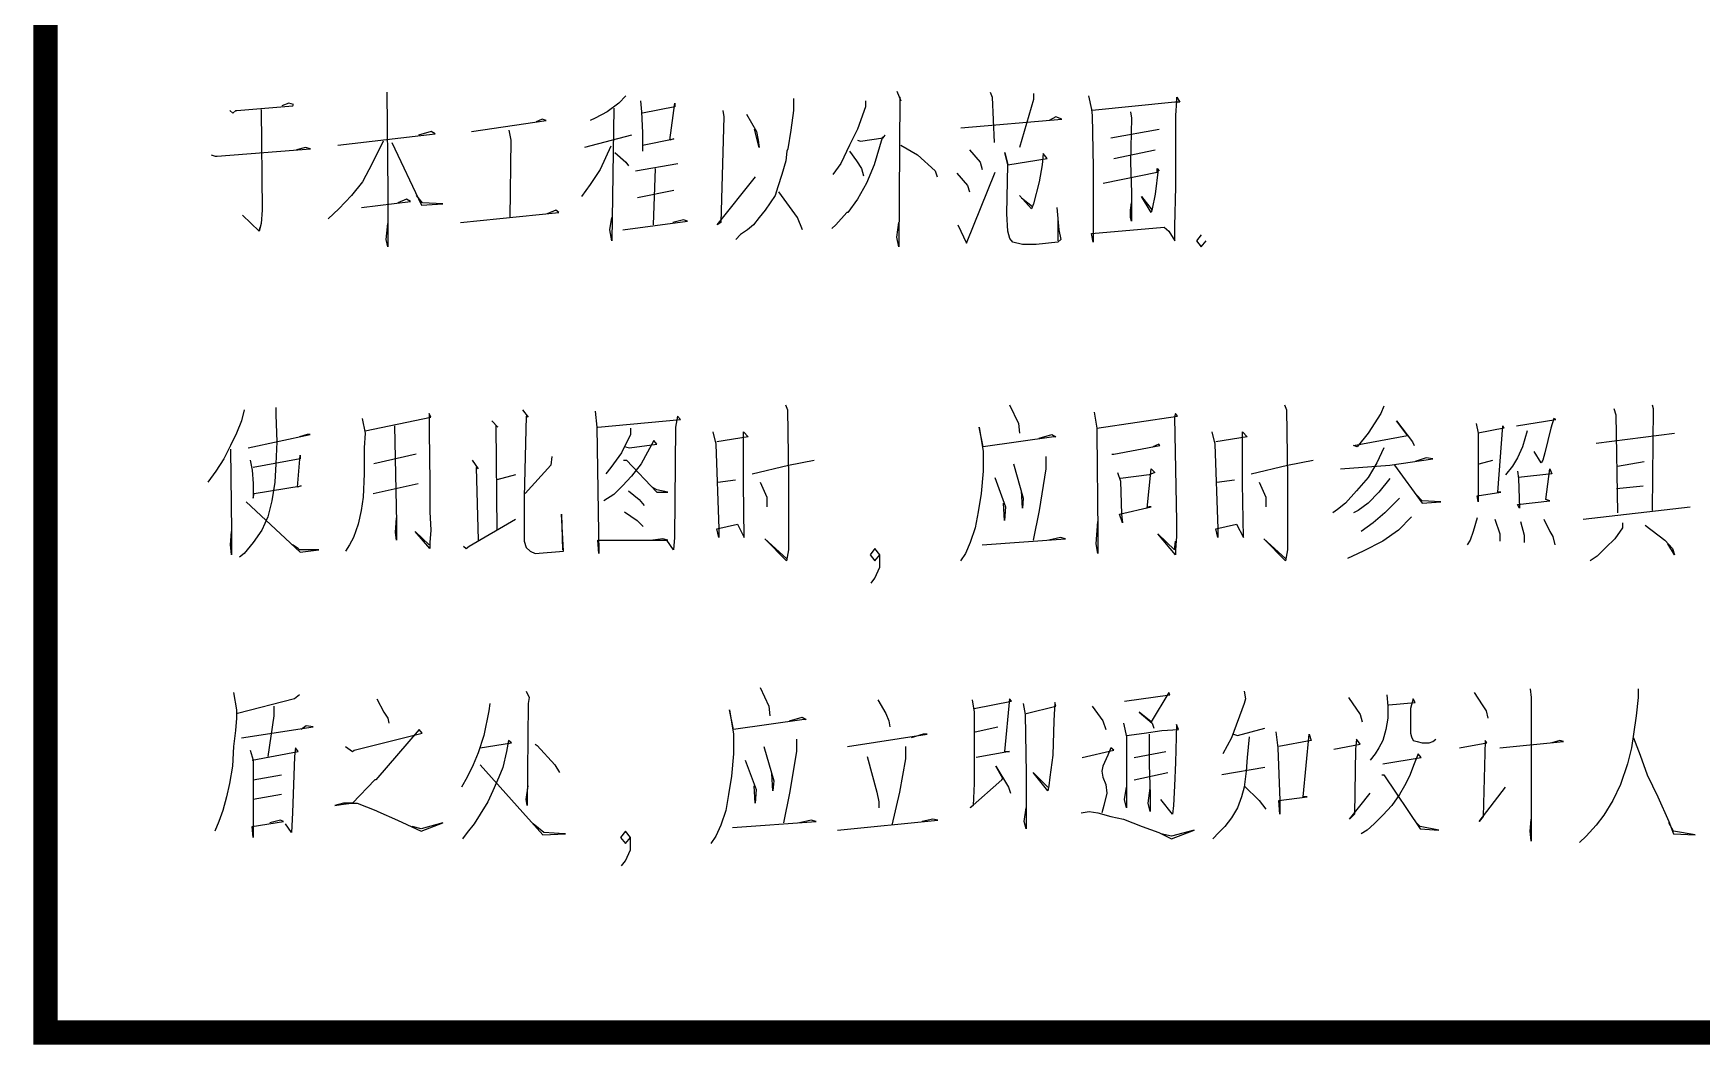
# Model space of a CAD drawing. Extents: x 12152 to 491505, y 111028 to 412681.
# Drawn here: x 353088 to 357196, y 196310 to 198799 of the extents above; entities that cross this region are included whole.
import ezdxf

# ---------------------------------------------------------------- set-up
doc = ezdxf.new("R2010")
doc.units = 0
doc.header["$LTSCALE"] = 1000
doc.header["$MEASUREMENT"] = 0
doc.layers.add('PUB_TITLE', color=4, linetype='Continuous')

msp = doc.modelspace()

# ---------------------------------------------------------------- linework, layer by layer
at = {"layer": 'PUB_TITLE'}
for p, q in [((355214, 198657.5), (355223.7, 198633.3)), ((353588.5, 198609.2), (353726.4, 198621.2)), ((353716.7, 198627.3), (353699.8, 198621.2)), ((353728.8, 198624.3), (353716.7, 198627.3)), ((353726.4, 198621.2), (353728.8, 198624.3)), ((353958.6, 198654.5), (353961, 198406.6)), ((354529.5, 198627.3), (354500.4, 198606.1)), ((354517.4, 198615.2), (354512.5, 198288.6)), ((354546.4, 198645.4), (354529.5, 198627.3)), ((354582.7, 198633.3), (354585.1, 198606.1)), ((354667.4, 198618.2), (354587.5, 198603.1)), ((354655.3, 198536.6), (354667.4, 198627.3)), ((354667.4, 198627.3), (354667.4, 198618.2)), ((354960, 198639.4), (354960, 198615.2)), ((354960, 198615.2), (354960, 198609.2)), ((355136.6, 198618.2), (355117.3, 198563.8)), ((355136.6, 198633.3), (355136.6, 198618.2)), ((355221.3, 198642.4), (355218.9, 198273.5)), ((355223.7, 198633.3), (355221.3, 198642.4)), ((355443.8, 198654.5), (355448.7, 198642.4)), ((355448.7, 198642.4), (355453.5, 198530.5)), ((355550.2, 198636.4), (355516.4, 198518.4)), ((355550.2, 198651.5), (355550.2, 198636.4)), ((355685.7, 198645.4), (355693, 198612.2)), ((355898.6, 198630.3), (355695.4, 198609.2)), ((355910.7, 198630.3), (355898.6, 198630.3)), ((355901, 198597.1), (355903.4, 198633.3)), ((355903.4, 198642.4), (355910.7, 198630.3)), ((355903.4, 198633.3), (355903.4, 198642.4)), ((353571.6, 198609.2), (353578.8, 198603.1)), ((353578.8, 198603.1), (353586.1, 198609.2)), ((353586.1, 198609.2), (353588.5, 198609.2)), ((353649, 198612.2), (353651.4, 198364.2)), ((354166.6, 198557.8), (354350.5, 198585)), ((354340.8, 198588), (354326.3, 198581.9)), ((354350.5, 198585), (354340.8, 198588)), ((354471.4, 198591), (354459.3, 198585)), ((354500.4, 198606.1), (354471.4, 198591)), ((354585.1, 198606.1), (354587.5, 198554.7)), ((354788.3, 198594), (354781, 198334)), ((354785.9, 198609.2), (354788.3, 198594)), ((354843.9, 198600.1), (354868.1, 198557.8)), ((354960, 198609.2), (354952.8, 198560.8)), ((355371.3, 198566.8), (355620.4, 198588)), ((355605.9, 198594), (355589, 198585)), ((355620.4, 198588), (355605.9, 198594)), ((355693, 198612.2), (355695.4, 198597.1)), ((355695.4, 198597.1), (355697.8, 198470.1)), ((355789.7, 198606.1), (355792.1, 198591)), ((355792.1, 198591), (355789.7, 198482.2)), ((355901, 198503.3), (355901, 198597.1)), ((353837.7, 198524.5), (354077.1, 198551.7)), ((353948.9, 198533.6), (353922.3, 198479.1)), ((354067.5, 198557.8), (354036, 198548.7)), ((354077.1, 198551.7), (354067.5, 198557.8)), ((354258.6, 198560.8), (354263.4, 198536.6)), ((354263.4, 198536.6), (354261, 198346.1)), ((354560.9, 198548.7), (354444.8, 198518.4)), ((354587.5, 198554.7), (354587.5, 198509.4)), ((354587.5, 198524.5), (354664.9, 198539.6)), ((354664.9, 198539.6), (354655.3, 198536.6)), ((354875.4, 198518.4), (354863.3, 198563.8)), ((354868.1, 198557.8), (354873, 198536.6)), ((354873, 198536.6), (354875.4, 198518.4)), ((354952.8, 198560.8), (354945.5, 198515.4)), ((355117.3, 198563.8), (355097.9, 198524.5)), ((355117.3, 198536.6), (355124.5, 198533.6)), ((355124.5, 198533.6), (355180.2, 198542.6)), ((355177.7, 198542.6), (355158.4, 198476.1)), ((355185, 198548.7), (355177.7, 198542.6)), ((355180.2, 198542.6), (355185, 198548.7)), ((355741.3, 198542.6), (355859.9, 198563.8)), ((353525.6, 198500.3), (353535.3, 198497.3)), ((353535.3, 198497.3), (353540.1, 198497.3)), ((353540.1, 198497.3), (353769.9, 198515.4)), ((353757.8, 198518.4), (353736.1, 198512.4)), ((353769.9, 198515.4), (353757.8, 198518.4)), ((353970.7, 198530.5), (354043.3, 198376.3)), ((354510.1, 198521.5), (354483.5, 198464)), ((354519.8, 198506.3), (354546.4, 198482.2)), ((354943.1, 198509.4), (354940.7, 198485.2)), ((354945.5, 198515.4), (354943.1, 198509.4)), ((355097.9, 198524.5), (355076.1, 198479.1)), ((355097.9, 198509.4), (355114.8, 198485.2)), ((355223.7, 198524.5), (355264.8, 198500.3)), ((355264.8, 198500.3), (355308.4, 198461)), ((355393, 198512.4), (355419.6, 198482.2)), ((355480.1, 198506.3), (355487.4, 198476.1)), ((355487.4, 198476.1), (355480.1, 198506.3)), ((355574.4, 198503.3), (355572, 198476.1)), ((355584.1, 198491.2), (355574.4, 198503.3)), ((355748.6, 198491.2), (355850.2, 198512.4)), ((355901, 198421.7), (355901, 198503.3)), ((353922.3, 198479.1), (353898.1, 198433.8)), ((354483.5, 198464), (354459.3, 198427.7)), ((354546.4, 198482.2), (354553.7, 198473.1)), ((354570.6, 198461), (354674.6, 198479.1)), ((354619, 198467), (354614.1, 198328)), ((354931, 198451.9), (354921.3, 198421.7)), ((354940.7, 198485.2), (354931, 198451.9)), ((355076.1, 198479.1), (355056.8, 198451.9)), ((355114.8, 198485.2), (355126.9, 198467)), ((355126.9, 198467), (355131.8, 198448.9)), ((355158.4, 198476.1), (355139, 198430.8)), ((355308.4, 198461), (355313.2, 198445.9)), ((355361.6, 198454.9), (355388.2, 198424.7)), ((355385.8, 198282.6), (355455.9, 198458)), ((355419.6, 198482.2), (355424.5, 198464)), ((355484.9, 198355.2), (355487.4, 198476.1)), ((355487.4, 198476.1), (355584.1, 198491.2)), ((355572, 198476.1), (355564.8, 198433.8)), ((355697.8, 198470.1), (355697.8, 198376.3)), ((355722, 198430.8), (355855, 198458)), ((355789.7, 198482.2), (355792.1, 198406.6)), ((355857.4, 198464), (355850.2, 198403.5)), ((355855, 198467), (355859.9, 198461)), ((355855, 198458), (355855, 198467)), ((355859.9, 198461), (355857.4, 198464)), ((353898.1, 198433.8), (353871.5, 198400.5)), ((354459.3, 198427.7), (354437.6, 198397.5)), ((354664.9, 198412.6), (354575.4, 198394.5)), ((354771.4, 198328), (354865.7, 198445.9)), ((354921.3, 198421.7), (354914.1, 198400.5)), ((354969.7, 198346.1), (354923.8, 198409.6)), ((355139, 198430.8), (355117.3, 198391.5)), ((355388.2, 198424.7), (355393, 198409.6)), ((355564.8, 198433.8), (355550.2, 198379.4)), ((355898.6, 198324.9), (355901, 198421.7)), ((353871.5, 198400.5), (353840.1, 198367.3)), ((353895.7, 198370.3), (354016.7, 198385.4)), ((353961, 198406.6), (353961, 198273.5)), ((354007, 198391.5), (353985.2, 198382.4)), ((354016.7, 198385.4), (354007, 198391.5)), ((354045.7, 198382.4), (354031.2, 198400.5)), ((354043.3, 198376.3), (354096.5, 198379.4)), ((354096.5, 198379.4), (354045.7, 198382.4)), ((354902, 198382.4), (354889.9, 198364.2)), ((354914.1, 198400.5), (354902, 198382.4)), ((355117.3, 198391.5), (355093.1, 198358.2)), ((355545.4, 198367.3), (355516.4, 198400.5)), ((355521.2, 198394.5), (355547.8, 198373.3)), ((355550.2, 198379.4), (355545.4, 198367.3)), ((355608.3, 198370.3), (355613.1, 198315.9)), ((355697.8, 198376.3), (355697.8, 198285.6)), ((355789.7, 198364.2), (355792.1, 198382.4)), ((355792.1, 198406.6), (355792.1, 198337)), ((355816.3, 198397.5), (355842.9, 198364.2)), ((355840.5, 198358.2), (355816.3, 198397.5)), ((355850.2, 198403.5), (355842.9, 198367.3)), ((353603, 198352.1), (353644.2, 198312.8)), ((353644.2, 198312.8), (353603, 198352.1)), ((353649, 198331), (353644.2, 198312.8)), ((353651.4, 198364.2), (353649, 198331)), ((353840.1, 198367.3), (353813.5, 198343.1)), ((353956.2, 198291.7), (353961, 198331)), ((354140, 198334), (354381.9, 198358.2)), ((354374.7, 198364.2), (354352.9, 198355.2)), ((354381.9, 198358.2), (354374.7, 198364.2)), ((354507.7, 198315.9), (354512.5, 198346.1)), ((354539.1, 198315.9), (354698.8, 198337)), ((354689.1, 198340), (354662.5, 198334)), ((354698.8, 198337), (354689.1, 198340)), ((354781, 198334), (354771.4, 198328)), ((354860.9, 198328), (354846.3, 198315.9)), ((354875.4, 198346.1), (354860.9, 198328)), ((354889.9, 198364.2), (354875.4, 198346.1)), ((354981.8, 198315.9), (354969.7, 198346.1)), ((355064.1, 198328), (355054.4, 198318.9)), ((355090.7, 198358.2), (355064.1, 198328)), ((355093.1, 198358.2), (355090.7, 198358.2)), ((355214, 198297.7), (355218.9, 198334)), ((355364, 198328), (355385.8, 198282.6)), ((355487.4, 198312.8), (355484.9, 198355.2)), ((355610.7, 198340), (355610.7, 198288.6)), ((355789.7, 198346.1), (355789.7, 198364.2)), ((355792.1, 198337), (355789.7, 198346.1)), ((355842.9, 198367.3), (355840.5, 198358.2)), ((353644.2, 198312.8), (353646.6, 198321.9)), ((353961, 198273.5), (353956.2, 198291.7)), ((354512.5, 198288.6), (354507.7, 198315.9)), ((354829.4, 198303.8), (354817.3, 198291.7)), ((354846.3, 198315.9), (354829.4, 198303.8)), ((355218.9, 198273.5), (355214, 198297.7)), ((355492.2, 198294.7), (355487.4, 198312.8)), ((355499.5, 198285.6), (355492.2, 198294.7)), ((355618, 198291.7), (355610.7, 198285.6)), ((355613.1, 198315.9), (355618, 198291.7)), ((355693, 198306.8), (355872, 198321.9)), ((355697.8, 198285.6), (355693, 198306.8)), ((355872, 198321.9), (355884.1, 198312.8)), ((355884.1, 198312.8), (355898.6, 198288.6)), ((355898.6, 198288.6), (355898.6, 198324.9)), ((355963.6, 198303.1), (355951.8, 198288.3)), ((355951.8, 198288.3), (355963.6, 198273.5)), ((355963.6, 198273.5), (355975.4, 198288.3)), ((355523.6, 198279.6), (355499.5, 198285.6)), ((355557.5, 198279.6), (355523.6, 198279.6)), ((355610.7, 198285.6), (355557.5, 198279.6)), ((353684.7, 197878.5), (353684.7, 197860.4)), ((354940.1, 197884.5), (354945, 197872.5)), ((355491.6, 197884.5), (355513.4, 197839.2)), ((356168.9, 197884.5), (356173.8, 197872.5)), ((356413.2, 197881.5), (356406, 197863.4)), ((356979.3, 197875.5), (356984.1, 197860.4)), ((357073.6, 197884.5), (357076, 197875.5)), ((357076, 197875.5), (357073.6, 197624.5)), ((353600.1, 197845.2), (353588, 197815)), ((353607.3, 197872.5), (353600.1, 197845.2)), ((353684.7, 197860.4), (353687.1, 197793.8)), ((353897.6, 197851.3), (353904.8, 197815)), ((353904.8, 197821.1), (354066.9, 197854.3)), ((354062.1, 197863.4), (354062.1, 197818)), ((354066.9, 197854.3), (354062.1, 197863.4)), ((354216.9, 197845.2), (354231.4, 197830.1)), ((354291.9, 197872.5), (354306.4, 197854.3)), ((354301.5, 197857.3), (354296.7, 197657.8)), ((354306.4, 197854.3), (354301.5, 197857.3)), ((354470.9, 197869.4), (354475.7, 197830.1)), ((354478.1, 197830.1), (354681.3, 197848.3)), ((354674, 197857.3), (354669.2, 197830.1)), ((354681.3, 197848.3), (354674, 197857.3)), ((354945, 197872.5), (354947.4, 197706.2)), ((355513.4, 197839.2), (355515.8, 197815)), ((355699.7, 197866.4), (355706.9, 197827.1)), ((355706.9, 197827.1), (355905.3, 197857.3)), ((355900.4, 197863.4), (355898, 197854.3)), ((355898, 197854.3), (355902.8, 197597.3)), ((355905.3, 197857.3), (355900.4, 197863.4)), ((356173.8, 197872.5), (356176.2, 197706.2)), ((356406, 197863.4), (356374.5, 197815)), ((356444.7, 197845.2), (356483.4, 197793.8)), ((356471.3, 197809), (356444.7, 197845.2)), ((356640.6, 197839.2), (356645.4, 197815)), ((356739.8, 197833.1), (356836.5, 197848.3)), ((356831.7, 197851.3), (356824.4, 197827.1)), ((356836.5, 197848.3), (356831.7, 197851.3)), ((356984.1, 197860.4), (356988.9, 197618.5)), ((353588, 197815), (353573.4, 197784.8)), ((353617, 197778.7), (353769.4, 197812)), ((353687.1, 197793.8), (353684.7, 197739.4)), ((353762.1, 197812), (353742.8, 197805.9)), ((353769.4, 197812), (353762.1, 197812)), ((353904.8, 197815), (353902.4, 197778.7)), ((353977.4, 197833.1), (353982.2, 197594.3)), ((354062.1, 197818), (354064.5, 197694.1)), ((354226.5, 197833.1), (354229, 197576.1)), ((354231.4, 197830.1), (354226.5, 197833.1)), ((354475.7, 197830.1), (354480.5, 197518.7)), ((354557.9, 197812), (354536.2, 197766.6)), ((354557.9, 197827.1), (354557.9, 197812)), ((354616, 197796.9), (354584.5, 197739.4)), ((354623.2, 197787.8), (354616, 197796.9)), ((354669.2, 197830.1), (354666.8, 197558)), ((354761.1, 197818), (354768.4, 197787.8)), ((354848.2, 197805.9), (354770.8, 197793.8)), ((354836.1, 197818), (354848.2, 197805.9)), ((354836.1, 197691), (354836.1, 197818)), ((355416.6, 197830.1), (355426.3, 197769.6)), ((355426.3, 197781.7), (355416.6, 197830.1)), ((355600.5, 197805.9), (355426.3, 197781.7)), ((355564.2, 197802.9), (355595.6, 197812)), ((355595.6, 197812), (355605.3, 197805.9)), ((355605.3, 197805.9), (355600.5, 197805.9)), ((355706.9, 197827.1), (355706.9, 197815)), ((355706.9, 197815), (355709.3, 197570.1)), ((355989.9, 197818), (355997.2, 197787.8)), ((356077, 197805.9), (355999.6, 197793.8)), ((356064.9, 197818), (356077, 197805.9)), ((356064.9, 197691), (356064.9, 197818)), ((356338.2, 197784.8), (356471.3, 197809)), ((356374.5, 197815), (356347.9, 197781.7)), ((356483.4, 197793.8), (356488.2, 197784.8)), ((356708.3, 197827.1), (356645.4, 197815)), ((356645.4, 197815), (356645.4, 197727.3)), ((356693.8, 197669.9), (356705.9, 197833.1)), ((356705.9, 197833.1), (356708.3, 197827.1)), ((356766.4, 197821.1), (356754.3, 197781.7)), ((356824.4, 197827.1), (356809.9, 197766.6)), ((356935.7, 197790.8), (357129.2, 197815)), ((353573.4, 197784.8), (353556.5, 197751.5)), ((353573.4, 197775.7), (353575.9, 197573.1)), ((353737.9, 197682), (353745.2, 197760.6)), ((353745.2, 197760.6), (353745.2, 197751.5)), ((353902.4, 197778.7), (353902.4, 197715.2)), ((354030.6, 197763.6), (353926.6, 197739.4)), ((354364.4, 197757.6), (354362, 197736.4)), ((354536.2, 197766.6), (354509.6, 197730.3)), ((354545.8, 197781.7), (354555.5, 197778.7)), ((354555.5, 197778.7), (354623.2, 197787.8)), ((354768.4, 197787.8), (354775.6, 197579.2)), ((355426.3, 197769.6), (355426.3, 197721.3)), ((355581.1, 197757.6), (355581.1, 197727.3)), ((355743.2, 197763.6), (355748, 197763.6)), ((355748, 197763.6), (355861.7, 197784.8)), ((355859.3, 197787.8), (355844.8, 197781.7)), ((355861.7, 197784.8), (355859.3, 197787.8)), ((355997.2, 197787.8), (356004.4, 197579.2)), ((356347.9, 197781.7), (356338.2, 197784.8)), ((356413.2, 197778.7), (356396.3, 197742.4)), ((356517.2, 197754.5), (356490.6, 197745.5)), ((356534.2, 197751.5), (356517.2, 197754.5)), ((356742.2, 197754.5), (356730.1, 197733.4)), ((356754.3, 197781.7), (356742.2, 197754.5)), ((356800.3, 197742.4), (356783.3, 197769.6)), ((356809.9, 197766.6), (356805.1, 197748.5)), ((353537.2, 197721.3), (353517.8, 197694.1)), ((353556.5, 197751.5), (353537.2, 197721.3)), ((353621.8, 197748.5), (353626.7, 197724.3)), ((353626.7, 197724.3), (353629.1, 197691)), ((353745.2, 197751.5), (353629.1, 197730.3)), ((353684.7, 197739.4), (353682.3, 197694.1)), ((353902.4, 197715.2), (353900, 197657.8)), ((354168.5, 197748.5), (354183, 197727.3)), ((354178.2, 197730.3), (354183, 197551.9)), ((354183, 197727.3), (354178.2, 197730.3)), ((354274.9, 197712.2), (354229, 197700.1)), ((354362, 197736.4), (354299.1, 197666.8)), ((354509.6, 197730.3), (354497.5, 197715.2)), ((354541, 197748.5), (354548.3, 197748.5)), ((354548.3, 197748.5), (354623.2, 197669.9)), ((354584.5, 197739.4), (354560.4, 197709.2)), ((354857.9, 197715.2), (354947.4, 197736.4)), ((354947.4, 197736.4), (355010.3, 197748.5)), ((355426.3, 197721.3), (355421.5, 197666.8)), ((355501.3, 197739.4), (355525.5, 197654.8)), ((355581.1, 197727.3), (355564.2, 197624.5)), ((355757.7, 197718.2), (355765, 197697.1)), ((355835.1, 197712.2), (355765, 197703.1)), ((355830.3, 197630.6), (355840, 197727.3)), ((355849.6, 197718.2), (355835.1, 197712.2)), ((355840, 197727.3), (355849.6, 197718.2)), ((356086.7, 197715.2), (356176.2, 197736.4)), ((356176.2, 197736.4), (356239.1, 197748.5)), ((356306.8, 197727.3), (356427.7, 197736.4)), ((356396.3, 197742.4), (356374.5, 197706.2)), ((356427.7, 197736.4), (356534.2, 197751.5)), ((356439.8, 197736.4), (356507.6, 197642.7)), ((356645.4, 197727.3), (356645.4, 197645.7)), ((356647.9, 197739.4), (356681.7, 197748.5)), ((356730.1, 197733.4), (356713.2, 197712.2)), ((356742.2, 197721.3), (356744.6, 197703.1)), ((356826.9, 197715.2), (356744.6, 197706.2)), ((356805.1, 197748.5), (356800.3, 197742.4)), ((356812.3, 197651.7), (356822, 197727.3)), ((356822, 197727.3), (356826.9, 197715.2)), ((356988.9, 197733.4), (357054.2, 197745.5)), ((353629.1, 197691), (353629.1, 197654.8)), ((353631.5, 197666.8), (353747.6, 197685)), ((353682.3, 197694.1), (353675, 197648.7)), ((353747.6, 197685), (353737.9, 197682)), ((353924.2, 197666.8), (354035.5, 197691)), ((354064.5, 197694.1), (354064.5, 197630.6)), ((354538.6, 197685), (354516.8, 197663.8)), ((354560.4, 197709.2), (354538.6, 197685)), ((354553.1, 197672.9), (354579.7, 197651.7)), ((354623.2, 197675.9), (354611.2, 197682)), ((354649.9, 197669.9), (354623.2, 197675.9)), ((354623.2, 197669.9), (354649.9, 197669.9)), ((354773.2, 197694.1), (354816.8, 197700.1)), ((354838.5, 197558), (354836.1, 197691)), ((354877.2, 197694.1), (354894.2, 197657.8)), ((354947.4, 197706.2), (354947.4, 197603.3)), ((355455.3, 197706.2), (355482, 197633.6)), ((355523.1, 197630.6), (355520.7, 197672.9)), ((355765, 197697.1), (355767.4, 197615.4)), ((356002, 197694.1), (356045.6, 197700.1)), ((356067.3, 197558), (356064.9, 197691)), ((356106, 197694.1), (356123, 197657.8)), ((356176.2, 197706.2), (356176.2, 197603.3)), ((356345.5, 197672.9), (356318.9, 197642.7)), ((356374.5, 197706.2), (356345.5, 197672.9)), ((356401.1, 197669.9), (356374.5, 197642.7)), ((356427.7, 197703.1), (356401.1, 197669.9)), ((356643, 197660.8), (356701.1, 197669.9)), ((356701.1, 197669.9), (356693.8, 197669.9)), ((356744.6, 197703.1), (356747, 197630.6)), ((356986.5, 197678.9), (357051.8, 197685)), ((353612.1, 197645.7), (353745.2, 197521.7)), ((353629.1, 197654.8), (353631.5, 197666.8)), ((353675, 197648.7), (353665.4, 197609.4)), ((353900, 197657.8), (353895.2, 197624.5)), ((354064.5, 197630.6), (354064.5, 197621.5)), ((354296.7, 197657.8), (354296.7, 197573.1)), ((354516.8, 197663.8), (354492.6, 197648.7)), ((354579.7, 197651.7), (354591.8, 197636.6)), ((354894.2, 197657.8), (354894.2, 197633.6)), ((355421.5, 197666.8), (355414.2, 197621.5)), ((355479.5, 197600.3), (355477.1, 197642.7)), ((355482, 197633.6), (355479.5, 197600.3)), ((355525.5, 197654.8), (355523.1, 197630.6)), ((355762.5, 197615.4), (355840, 197633.6)), ((355835.1, 197633.6), (355830.3, 197630.6)), ((355840, 197633.6), (355835.1, 197633.6)), ((356123, 197657.8), (356123, 197633.6)), ((356318.9, 197642.7), (356299.5, 197627.5)), ((356374.5, 197642.7), (356350.3, 197624.5)), ((356451.9, 197654.8), (356415.6, 197618.5)), ((356507.6, 197648.7), (356493.1, 197663.8)), ((356553.5, 197645.7), (356507.6, 197648.7)), ((356507.6, 197642.7), (356553.5, 197645.7)), ((356645.4, 197645.7), (356643, 197660.8)), ((356742.2, 197639.6), (356822, 197648.7)), ((356747, 197630.6), (356742.2, 197639.6)), ((356822, 197648.7), (356812.3, 197651.7)), ((356904.3, 197603.3), (357167.9, 197633.6)), ((353665.4, 197609.4), (353650.8, 197576.1)), ((353887.9, 197591.3), (353875.8, 197558)), ((353895.2, 197624.5), (353887.9, 197591.3)), ((353979.8, 197570.1), (353982.2, 197606.4)), ((353982.2, 197594.3), (353982.2, 197551.9)), ((354064.5, 197621.5), (354066.9, 197576.1)), ((354161.2, 197536.8), (354274.9, 197603.3)), ((354388.6, 197615.4), (354391, 197527.8)), ((354393.4, 197524.7), (354388.6, 197615.4)), ((354543.4, 197621.5), (354574.9, 197600.3)), ((354574.9, 197600.3), (354589.4, 197585.2)), ((354770.8, 197579.2), (354821.6, 197591.3)), ((354821.6, 197591.3), (354838.5, 197558)), ((354947.4, 197603.3), (354947.4, 197527.8)), ((355414.2, 197621.5), (355407, 197582.2)), ((355564.2, 197624.5), (355549.7, 197551.9)), ((355704.5, 197542.9), (355709.3, 197597.3)), ((355769.8, 197594.3), (355762.5, 197615.4)), ((355767.4, 197615.4), (355769.8, 197594.3)), ((355902.8, 197597.3), (355902.8, 197588.2)), ((355902.8, 197588.2), (355902.8, 197561)), ((355999.6, 197579.2), (356050.4, 197591.3)), ((356050.4, 197591.3), (356067.3, 197558)), ((356176.2, 197603.3), (356176.2, 197527.8)), ((356299.5, 197627.5), (356287.4, 197618.5)), ((356350.3, 197624.5), (356338.2, 197618.5)), ((356386.6, 197594.3), (356357.6, 197573.1)), ((356415.6, 197618.5), (356386.6, 197594.3)), ((356481, 197609.4), (356449.5, 197576.1)), ((356643, 197606.4), (356633.3, 197573.1)), ((356686.6, 197603.3), (356698.7, 197567.1)), ((356749.5, 197597.3), (356759.1, 197564)), ((356807.5, 197603.3), (356822, 197573.1)), ((357001, 197594.3), (357001, 197582.2)), ((357056.7, 197588.2), (357105, 197551.9)), ((353573.4, 197539.9), (353575.9, 197573.1)), ((353575.9, 197573.1), (353575.9, 197515.7)), ((353650.8, 197576.1), (353629.1, 197545.9)), ((353875.8, 197558), (353866.1, 197539.9)), ((353982.2, 197551.9), (353979.8, 197570.1)), ((354028.2, 197573.1), (354062.1, 197539.9)), ((354064.5, 197530.8), (354028.2, 197573.1)), ((354066.9, 197576.1), (354064.5, 197545.9)), ((354296.7, 197573.1), (354296.7, 197548.9)), ((354296.7, 197548.9), (354301.5, 197533.8)), ((354478.1, 197551.9), (354649.9, 197551.9)), ((354480.5, 197518.7), (354478.1, 197551.9)), ((354637.8, 197555), (354613.6, 197551.9)), ((354649.9, 197551.9), (354637.8, 197555)), ((354664.4, 197527.8), (354647.4, 197551.9)), ((354666.8, 197558), (354664.4, 197527.8)), ((354775.6, 197558), (354770.8, 197579.2)), ((354775.6, 197579.2), (354775.6, 197558)), ((354889.3, 197555), (354942.5, 197506.6)), ((354942.5, 197500.5), (354889.3, 197555)), ((355407, 197582.2), (355394.9, 197545.9)), ((355423.9, 197539.9), (355629.5, 197555)), ((355617.4, 197558), (355588.4, 197551.9)), ((355629.5, 197555), (355617.4, 197558)), ((355709.3, 197570.1), (355709.3, 197518.7)), ((355856.9, 197567.1), (355898, 197527.8)), ((355900.4, 197515.7), (355856.9, 197567.1)), ((355898, 197527.8), (355900.4, 197548.9)), ((355902.8, 197561), (355900.4, 197527.8)), ((356004.4, 197558), (355999.6, 197579.2)), ((356004.4, 197579.2), (356004.4, 197558)), ((356118.1, 197555), (356171.3, 197506.6)), ((356171.3, 197500.5), (356118.1, 197555)), ((356410.8, 197548.9), (356362.4, 197524.7)), ((356449.5, 197576.1), (356410.8, 197548.9)), ((356626.1, 197551.9), (356618.8, 197539.9)), ((356633.3, 197573.1), (356626.1, 197551.9)), ((356698.7, 197567.1), (356698.7, 197548.9)), ((356759.1, 197564), (356759.1, 197545.9)), ((356822, 197573.1), (356829.3, 197561)), ((356829.3, 197561), (356834.1, 197539.9)), ((356981.7, 197555), (356959.9, 197533.8)), ((357001, 197582.2), (356981.7, 197555)), ((357105, 197551.9), (357124.4, 197530.8)), ((353575.9, 197515.7), (353573.4, 197539.9)), ((353607.3, 197518.7), (353595.2, 197509.6)), ((353629.1, 197545.9), (353607.3, 197518.7)), ((353740.3, 197530.8), (353725.8, 197539.9)), ((353742.8, 197527.8), (353740.3, 197530.8)), ((353791.1, 197527.8), (353742.8, 197527.8)), ((353745.2, 197521.7), (353791.1, 197527.8)), ((353866.1, 197539.9), (353856.5, 197524.7)), ((354064.5, 197545.9), (354064.5, 197530.8)), ((354146.7, 197536.8), (354154, 197530.8)), ((354154, 197530.8), (354161.2, 197536.8)), ((354301.5, 197533.8), (354311.2, 197524.7)), ((354311.2, 197524.7), (354323.3, 197518.7)), ((354323.3, 197518.7), (354393.4, 197524.7)), ((354947.4, 197527.8), (354942.5, 197500.5)), ((355160.2, 197530.8), (355148.1, 197515.7)), ((355148.1, 197515.7), (355160.2, 197500.5)), ((355172.3, 197515.7), (355160.2, 197530.8)), ((355160.2, 197500.5), (355172.3, 197515.7)), ((355172.3, 197485.4), (355172.3, 197515.7)), ((355382.8, 197518.7), (355370.7, 197500.5)), ((355394.9, 197545.9), (355382.8, 197518.7)), ((355709.3, 197518.7), (355704.5, 197542.9)), ((355900.4, 197527.8), (355900.4, 197515.7)), ((356176.2, 197527.8), (356171.3, 197500.5)), ((356335.8, 197512.6), (356323.7, 197506.6)), ((356362.4, 197524.7), (356335.8, 197512.6)), ((356938.1, 197512.6), (356921.2, 197500.5)), ((356959.9, 197533.8), (356938.1, 197512.6)), ((357129.2, 197515.7), (357112.3, 197542.9)), ((357124.4, 197530.8), (357129.2, 197515.7)), ((355160.2, 197458.2), (355172.3, 197485.4)), ((355150.6, 197446.1), (355160.2, 197458.2)), ((354301.5, 197179.5), (354308.8, 197164.4)), ((354877.2, 197188.5), (354899, 197143.2)), ((356069.7, 197179.5), (356072.2, 197161.3)), ((356773.6, 197185.5), (356776.1, 197164.4)), ((357039.7, 197185.5), (357039.7, 197164.4)), ((353580.7, 197176.5), (353588, 197134.1)), ((353730.7, 197161.3), (353590.4, 197125.1)), ((353679.9, 197143.2), (353679.9, 197119)), ((353742.8, 197170.4), (353730.7, 197161.3)), ((353933.9, 197161.3), (353950.8, 197128.1)), ((354212, 197149.2), (354209.6, 197131.1)), ((354306.4, 197149.2), (354304, 196898.3)), ((354308.8, 197164.4), (354306.4, 197149.2)), ((354899, 197143.2), (354901.4, 197119)), ((355167.5, 197158.3), (355186.8, 197125.1)), ((355399.7, 197158.3), (355404.5, 197128.1)), ((355404.5, 197137.1), (355496.5, 197155.3)), ((355491.6, 197161.3), (355479.5, 197031.3)), ((355496.5, 197155.3), (355491.6, 197161.3)), ((355525.5, 197149.2), (355530.3, 197122)), ((355532.8, 197125.1), (355605.3, 197143.2)), ((355602.9, 197152.3), (355600.5, 197106.9)), ((355605.3, 197143.2), (355602.9, 197152.3)), ((355694.8, 197143.2), (355721.4, 197106.9)), ((355774.6, 197155.3), (355885.9, 197170.4)), ((355883.5, 197176.5), (355840, 197103.9)), ((355885.9, 197170.4), (355883.5, 197176.5)), ((356069.7, 197149.2), (356038.3, 197064.6)), ((356072.2, 197161.3), (356069.7, 197149.2)), ((356326.1, 197164.4), (356355.2, 197122)), ((356420.5, 197170.4), (356422.9, 197143.2)), ((356422.9, 197143.2), (356422.9, 197113)), ((356425.3, 197146.2), (356490.6, 197152.3)), ((356485.8, 197161.3), (356478.5, 197137.1)), ((356478.5, 197137.1), (356478.5, 197116)), ((356490.6, 197152.3), (356485.8, 197161.3)), ((356635.8, 197176.5), (356655.1, 197146.2)), ((356655.1, 197146.2), (356664.8, 197131.1)), ((356776.1, 197164.4), (356776.1, 196810.6)), ((357039.7, 197164.4), (357034.9, 197119)), ((353588, 197113), (353585.5, 197082.7)), ((353588, 197134.1), (353588, 197113)), ((353679.9, 197119), (353665.4, 197019.2)), ((353759.7, 197094.8), (353747.6, 197085.7)), ((353776.6, 197091.8), (353759.7, 197094.8)), ((353950.8, 197128.1), (353960.5, 197113)), ((353960.5, 197113), (353962.9, 197100.9)), ((354209.6, 197131.1), (354197.5, 197070.6)), ((354802.2, 197134.1), (354811.9, 197073.6)), ((354811.9, 197085.7), (354802.2, 197134.1)), ((354986.1, 197109.9), (354811.9, 197085.7)), ((354949.8, 197106.9), (354981.2, 197116)), ((354981.2, 197116), (354990.9, 197109.9)), ((354990.9, 197109.9), (354986.1, 197109.9)), ((355186.8, 197125.1), (355194.1, 197106.9)), ((355194.1, 197106.9), (355196.5, 197091.8)), ((355404.5, 197128.1), (355404.5, 197037.4)), ((355530.3, 197122), (355532.8, 196976.9)), ((355600.5, 197106.9), (355598.1, 197022.2)), ((355721.4, 197106.9), (355728.7, 197085.7)), ((355772.2, 197100.9), (355779.5, 197067.6)), ((355810.9, 197128.1), (355842.4, 197100.9)), ((355840, 197103.9), (355810.9, 197128.1)), ((355842.4, 197100.9), (355847.2, 197088.8)), ((355902.8, 197097.8), (355900.4, 197004.1)), ((355907.7, 197085.7), (355902.8, 197097.8)), ((356355.2, 197122), (356360, 197103.9)), ((356422.9, 197113), (356418.1, 197085.7)), ((356478.5, 197116), (356478.5, 197097.8)), ((356478.5, 197097.8), (356478.5, 197076.7)), ((356664.8, 197131.1), (356669.6, 197113)), ((357034.9, 197119), (357027.6, 197073.6)), ((353585.5, 197082.7), (353580.7, 197043.4)), ((353600.1, 197064.6), (353776.6, 197091.8)), ((353878.2, 197034.3), (354045.1, 197076.7)), ((354037.9, 197085.7), (353931.4, 196961.8)), ((354045.1, 197076.7), (354037.9, 197085.7)), ((354197.5, 197070.6), (354183, 197028.3)), ((354258, 197058.5), (354253.2, 197031.3)), ((354265.2, 197052.5), (354258, 197058.5)), ((354811.9, 197073.6), (354811.9, 197025.3)), ((354966.7, 197061.6), (354966.7, 197031.3)), ((355092.5, 197043.4), (355288.4, 197073.6)), ((355278.8, 197073.6), (355249.7, 197064.6)), ((355288.4, 197073.6), (355278.8, 197073.6)), ((355407, 197079.7), (355462.6, 197091.8)), ((355779.5, 197070.6), (355823, 197076.7)), ((355779.5, 197067.6), (355779.5, 196931.5)), ((355823, 197076.7), (355866.6, 197082.7)), ((355835.1, 197073.6), (355835.1, 196998.1)), ((355866.6, 197082.7), (355907.7, 197085.7)), ((356038.3, 197064.6), (356016.5, 197025.3)), ((356043.1, 197073.6), (356052.8, 197070.6)), ((356052.8, 197070.6), (356120.5, 197088.8)), ((356081.8, 197067.6), (356077, 197016.2)), ((356147.2, 197079.7), (356152, 197040.4)), ((356234.2, 197058.5), (356154.4, 197043.4)), ((356214.9, 196919.4), (356229.4, 197073.6)), ((356229.4, 197073.6), (356234.2, 197058.5)), ((356345.5, 197061.6), (356343.1, 197037.4)), ((356355.2, 197049.5), (356345.5, 197061.6)), ((356410.8, 197058.5), (356401.1, 197040.4)), ((356418.1, 197085.7), (356410.8, 197058.5)), ((356478.5, 197076.7), (356481, 197067.6)), ((356481, 197067.6), (356485.8, 197058.5)), ((356485.8, 197058.5), (356495.5, 197055.5)), ((356495.5, 197055.5), (356507.6, 197052.5)), ((356524.5, 197052.5), (356534.2, 197055.5)), ((356534.2, 197055.5), (356541.4, 197061.6)), ((356662.4, 197058.5), (356657.5, 196871.1)), ((356667.2, 197052.5), (356662.4, 197058.5)), ((356698.7, 197040.4), (356855.9, 197055.5)), ((356846.2, 197058.5), (356826.9, 197052.5)), ((356855.9, 197055.5), (356846.2, 197058.5)), ((357027.6, 197073.6), (357022.8, 197040.4)), ((357027.6, 197064.6), (357044.6, 197022.2)), ((353580.7, 197043.4), (353578.3, 196995)), ((353621.8, 197034.3), (353629.1, 197010.2)), ((353626.7, 197010.2), (353740.3, 197031.3)), ((353730.7, 197019.2), (353725.8, 196880.1)), ((353733.1, 197040.4), (353730.7, 197019.2)), ((353740.3, 197031.3), (353733.1, 197040.4)), ((353856.5, 197043.4), (353873.4, 197031.3)), ((353873.4, 197031.3), (353878.2, 197034.3)), ((354183, 197028.3), (354170.9, 196998.1)), ((354187.8, 197040.4), (354265.2, 197052.5)), ((354253.2, 197031.3), (354243.5, 196992)), ((354323.3, 197049.5), (354328.1, 197046.4)), ((354328.1, 197046.4), (354371.7, 196998.1)), ((354811.9, 197025.3), (354807.1, 196970.8)), ((354886.9, 197043.4), (354911.1, 196958.8)), ((354966.7, 197031.3), (354949.8, 196928.5)), ((355140.9, 197019.2), (355165.1, 196931.5)), ((355235.2, 197013.2), (355220.7, 196931.5)), ((355235.2, 197043.4), (355235.2, 197013.2)), ((355404.5, 197037.4), (355404.5, 196961.8)), ((355491.6, 197031.3), (355409.4, 197016.2)), ((355479.5, 197031.3), (355491.6, 197031.3)), ((355598.1, 197022.2), (355590.8, 196967.8)), ((355670.6, 197016.2), (355748, 197034.3)), ((355733.5, 197022.2), (355721.4, 196995)), ((355740.8, 197040.4), (355733.5, 197022.2)), ((355748, 197034.3), (355740.8, 197040.4)), ((355798.8, 197016.2), (355876.2, 197031.3)), ((356077, 197016.2), (356074.6, 196982.9)), ((356152, 197040.4), (356156.8, 196910.4)), ((356289.9, 197037.4), (356355.2, 197049.5)), ((356343.1, 197037.4), (356340.7, 196877.1)), ((356391.5, 197025.3), (356379.4, 197010.2)), ((356401.1, 197040.4), (356391.5, 197025.3)), ((356410.8, 197001.1), (356505.1, 197016.2)), ((356497.9, 197025.3), (356488.2, 197001.1)), ((356505.1, 197016.2), (356497.9, 197025.3)), ((356507.6, 197052.5), (356524.5, 197052.5)), ((356599.5, 197040.4), (356667.2, 197052.5)), ((357022.8, 197040.4), (357013.1, 197001.1)), ((357044.6, 197022.2), (357061.5, 196973.9)), ((353578.3, 196995), (353571, 196952.7)), ((353629.1, 197010.2), (353629.1, 196819.7)), ((353629.1, 196961.8), (353699.2, 196973.9)), ((354170.9, 196998.1), (354156.4, 196967.8)), ((354187.8, 196998.1), (354342.7, 196825.7)), ((354243.5, 196992), (354233.8, 196967.8)), ((354371.7, 196998.1), (354383.8, 196979.9)), ((354840.9, 197010.2), (354867.6, 196937.6)), ((354908.7, 196934.6), (354906.3, 196976.9)), ((355457.8, 196995), (355489.2, 196943.6)), ((355474.7, 196964.8), (355457.8, 196995)), ((355532.8, 196976.9), (355532.8, 196967.8)), ((355549.7, 196979.9), (355586, 196943.6)), ((355586, 196934.6), (355549.7, 196979.9)), ((355721.4, 196995), (355719, 196982.9)), ((355719, 196982.9), (355721.4, 196967.8)), ((355798.8, 196961.8), (355881.1, 196979.9)), ((355835.1, 196998.1), (355837.5, 196925.5)), ((355900.4, 197004.1), (355898, 196946.7)), ((356120.5, 196992), (356014.1, 196973.9)), ((356074.6, 196982.9), (356069.7, 196943.6)), ((356408.4, 196973.9), (356413.2, 196973.9)), ((356413.2, 196973.9), (356502.7, 196840.8)), ((356488.2, 197001.1), (356476.1, 196970.8)), ((357013.1, 197001.1), (356996.2, 196949.7)), ((357061.5, 196973.9), (357088.1, 196919.4)), ((353571, 196952.7), (353563.8, 196919.4)), ((353929, 196961.8), (353873.4, 196904.3)), ((353931.4, 196961.8), (353929, 196961.8)), ((354156.4, 196967.8), (354141.9, 196943.6)), ((354219.3, 196934.6), (354207.2, 196907.3)), ((354233.8, 196967.8), (354219.3, 196934.6)), ((354301.5, 196913.4), (354306.4, 196946.7)), ((354807.1, 196970.8), (354799.8, 196925.5)), ((354865.1, 196904.3), (354862.7, 196946.7)), ((354867.6, 196937.6), (354865.1, 196904.3)), ((354911.1, 196958.8), (354908.7, 196934.6)), ((355165.1, 196931.5), (355169.9, 196907.3)), ((355220.7, 196931.5), (355201.4, 196849.9)), ((355394.9, 196892.2), (355472.3, 196961.8)), ((355404.5, 196952.7), (355402.1, 196898.3)), ((355404.5, 196961.8), (355404.5, 196952.7)), ((355472.3, 196961.8), (355474.7, 196964.8)), ((355489.2, 196943.6), (355494, 196928.5)), ((355532.8, 196967.8), (355532.8, 196840.8)), ((355588.4, 196946.7), (355586, 196934.6)), ((355590.8, 196967.8), (355588.4, 196946.7)), ((355721.4, 196967.8), (355728.7, 196949.7)), ((355728.7, 196949.7), (355731.1, 196928.5)), ((355774.6, 196913.4), (355779.5, 196943.6)), ((355779.5, 196931.5), (355779.5, 196892.2)), ((355832.7, 196904.3), (355837.5, 196940.6)), ((355898, 196946.7), (355895.6, 196898.3)), ((356069.7, 196943.6), (356062.5, 196919.4)), ((356069.7, 196946.7), (356106, 196910.4)), ((356464, 196946.7), (356451.9, 196925.5)), ((356476.1, 196970.8), (356464, 196946.7)), ((356647.9, 196859), (356713.2, 196943.6)), ((356996.2, 196949.7), (356976.8, 196910.4)), ((353563.8, 196919.4), (353554.1, 196886.2)), ((353699.2, 196925.5), (353629.1, 196913.4)), ((353851.6, 196904.3), (353829.8, 196898.3)), ((353829.8, 196898.3), (353851.6, 196901.3)), ((353851.6, 196901.3), (353871, 196904.3)), ((353873.4, 196904.3), (353851.6, 196904.3)), ((353871, 196904.3), (353885.5, 196904.3)), ((353885.5, 196904.3), (353931.4, 196886.2)), ((354207.2, 196907.3), (354187.8, 196877.1)), ((354304, 196898.3), (354301.5, 196913.4)), ((354799.8, 196925.5), (354792.6, 196886.2)), ((354949.8, 196928.5), (354935.3, 196855.9)), ((355169.9, 196907.3), (355169.9, 196892.2)), ((355402.1, 196898.3), (355394.9, 196892.2)), ((355527.9, 196859), (355532.8, 196892.2)), ((355723.8, 196898.3), (355719, 196880.1)), ((355731.1, 196928.5), (355723.8, 196898.3)), ((355779.5, 196892.2), (355774.6, 196913.4)), ((355837.5, 196883.2), (355832.7, 196904.3)), ((355837.5, 196925.5), (355837.5, 196922.5)), ((355837.5, 196922.5), (355837.5, 196883.2)), ((355893.2, 196877.1), (355864.1, 196913.4)), ((355895.6, 196898.3), (355893.2, 196877.1)), ((356052.8, 196892.2), (356038.3, 196868)), ((356062.5, 196919.4), (356052.8, 196892.2)), ((356106, 196910.4), (356123, 196889.2)), ((356154.4, 196910.4), (356224.6, 196919.4)), ((356156.8, 196877.1), (356154.4, 196910.4)), ((356156.8, 196910.4), (356156.8, 196877.1)), ((356224.6, 196919.4), (356214.9, 196919.4)), ((356328.6, 196865), (356379.4, 196928.5)), ((356432.6, 196898.3), (356410.8, 196874.1)), ((356451.9, 196925.5), (356432.6, 196898.3)), ((356976.8, 196910.4), (356955.1, 196874.1)), ((357088.1, 196919.4), (357114.7, 196859)), ((353544.4, 196859), (353534.7, 196834.8)), ((353554.1, 196886.2), (353544.4, 196859)), ((353626.7, 196846.9), (353704.1, 196859)), ((353696.8, 196862), (353670.2, 196855.9)), ((353704.1, 196859), (353696.8, 196862)), ((353723.4, 196831.8), (353708.9, 196852.9)), ((353725.8, 196880.1), (353723.4, 196831.8)), ((353931.4, 196886.2), (353936.3, 196883.2)), ((353936.3, 196883.2), (353984.7, 196862)), ((353984.7, 196862), (354030.6, 196840.8)), ((354095.9, 196855.9), (354042.7, 196840.8)), ((354042.7, 196834.8), (354095.9, 196855.9)), ((354173.3, 196852.9), (354156.4, 196831.8)), ((354187.8, 196877.1), (354173.3, 196852.9)), ((354345.1, 196831.8), (354318.5, 196852.9)), ((354780.5, 196849.9), (354768.4, 196822.7)), ((354792.6, 196886.2), (354780.5, 196849.9)), ((354809.5, 196843.9), (355015.1, 196859)), ((355003, 196862), (354974, 196855.9)), ((355015.1, 196859), (355003, 196862)), ((355068.3, 196837.8), (355315, 196862)), ((355303, 196865), (355276.3, 196859)), ((355315, 196862), (355303, 196865)), ((355532.8, 196840.8), (355527.9, 196859)), ((355668.2, 196880.1), (355687.6, 196883.2)), ((355687.6, 196883.2), (355709.3, 196880.1)), ((355709.3, 196880.1), (355740.8, 196871.1)), ((355740.8, 196871.1), (355772.2, 196865)), ((355772.2, 196865), (355818.2, 196846.9)), ((356038.3, 196868), (356021.4, 196846.9)), ((356340.7, 196877.1), (356328.6, 196865)), ((356389, 196852.9), (356372.1, 196837.8)), ((356410.8, 196874.1), (356389, 196852.9)), ((356502.7, 196846.9), (356490.6, 196859)), ((356657.5, 196871.1), (356647.9, 196859)), ((356773.6, 196834.8), (356776.1, 196865)), ((356935.7, 196849.9), (356911.5, 196822.7)), ((356955.1, 196874.1), (356935.7, 196849.9)), ((357114.7, 196859), (357126.8, 196828.7)), ((357126.8, 196834.8), (357114.7, 196855.9)), ((353629.1, 196819.7), (353626.7, 196846.9)), ((354042.7, 196840.8), (354020.9, 196846.9)), ((354030.6, 196840.8), (354042.7, 196834.8)), ((354156.4, 196831.8), (354144.3, 196816.6)), ((354342.7, 196825.7), (354398.3, 196828.7)), ((354395.9, 196828.7), (354345.1, 196831.8)), ((354398.3, 196828.7), (354395.9, 196828.7)), ((354545.8, 196834.8), (354533.7, 196819.7)), ((354533.7, 196819.7), (354545.8, 196804.5)), ((354557.9, 196819.7), (354545.8, 196834.8)), ((354545.8, 196804.5), (354557.9, 196819.7)), ((354557.9, 196789.4), (354557.9, 196819.7)), ((354768.4, 196822.7), (354756.3, 196804.5)), ((355818.2, 196846.9), (355859.3, 196831.8)), ((355859.3, 196831.8), (355890.7, 196816.6)), ((355890.7, 196822.7), (355864.1, 196828.7)), ((355946.4, 196837.8), (355890.7, 196822.7)), ((355890.7, 196816.6), (355946.4, 196837.8)), ((356006.9, 196831.8), (355992.3, 196816.6)), ((356021.4, 196846.9), (356006.9, 196831.8)), ((356372.1, 196837.8), (356357.6, 196828.7)), ((356548.7, 196837.8), (356502.7, 196846.9)), ((356502.7, 196840.8), (356548.7, 196837.8)), ((356776.1, 196810.6), (356773.6, 196834.8)), ((356911.5, 196822.7), (356894.6, 196807.6)), ((357180, 196825.7), (357126.8, 196834.8)), ((357126.8, 196828.7), (357180, 196825.7)), ((354545.8, 196762.2), (354557.9, 196789.4)), ((354536.2, 196750.1), (354545.8, 196762.2))]:
    msp.add_line(p, q, dxfattribs=at)
at = {"layer": 'PUB_TITLE', "const_width": 60}
msp.add_lwpolyline([(361517.9, 196339.5), (361502.6, 217941), (353117.9, 217939.5), (353117.9, 196339.5)], close=True, dxfattribs=at)

doc.saveas('drawing.dxf')
